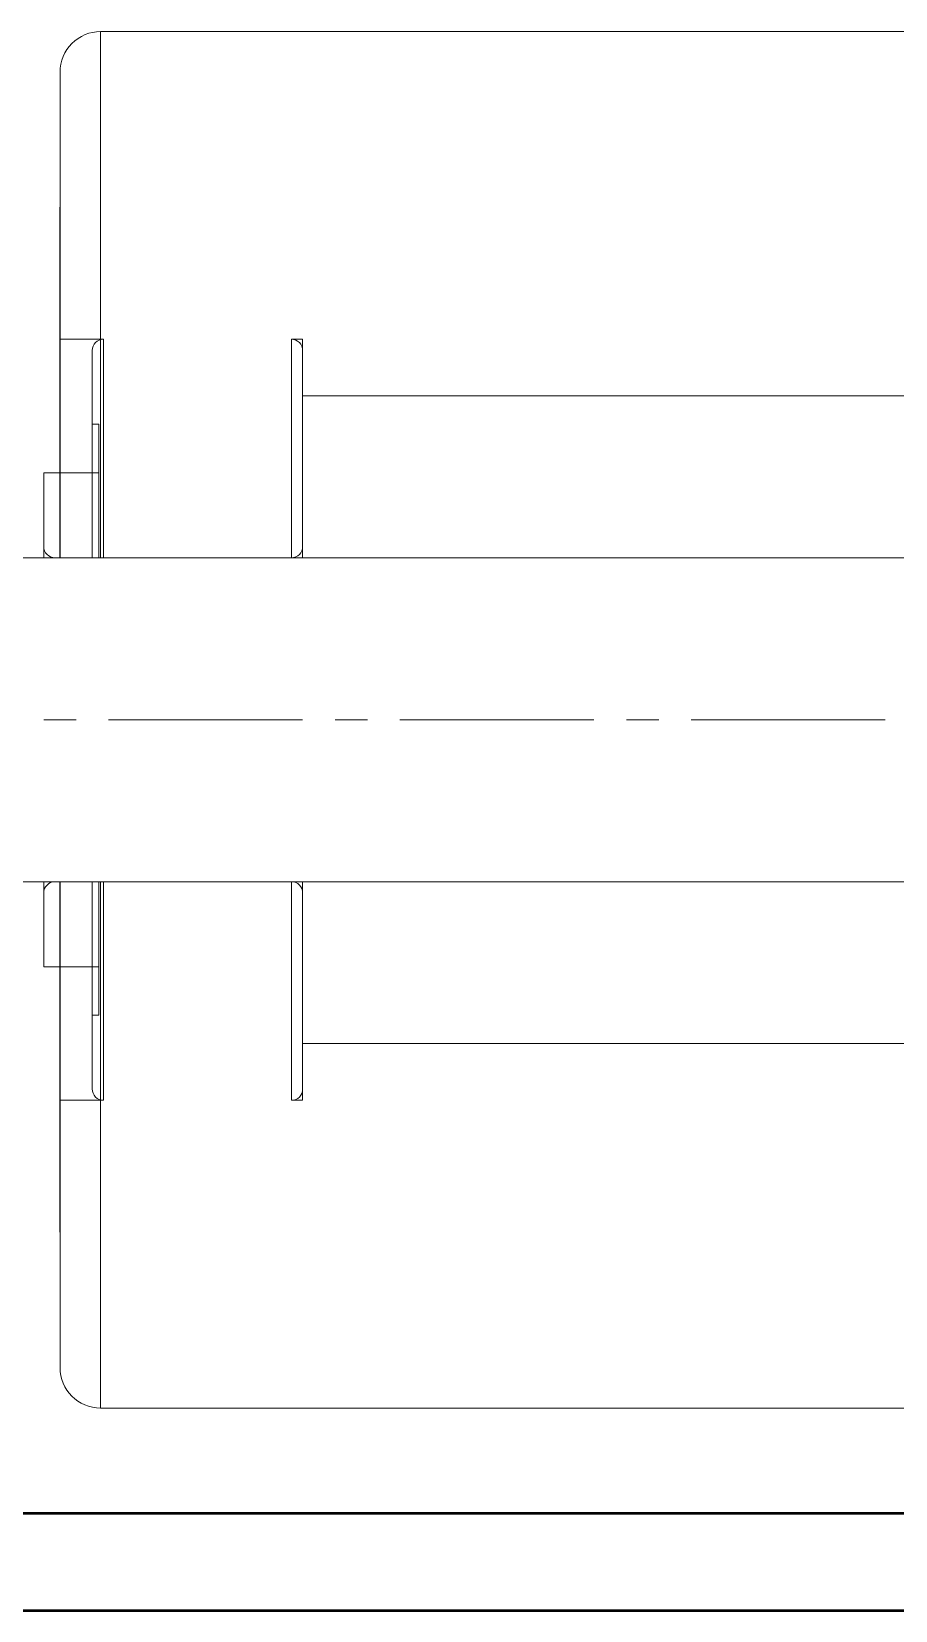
# Model space of a CAD drawing. Header units: millimetres. Extents: x -50460 to 50460, y -35640 to 35640.
# Drawn here: x -33336 to -33282.6, y 25636.9 to 25734.4 of the extents above; entities that cross this region are included whole.
import ezdxf

# ---------------------------------------------------------------- set-up
doc = ezdxf.new("R2010")
doc.units = ezdxf.units.MM
doc.set_wipeout_variables(frame=1)
doc.linetypes.add('点画线', pattern=[18, 12, -2, 2, -2])
for name, color, linetype, lineweight in [('ACADSichtbare Kanten(DIN_Schmid)', 7, 'Continuous', 50), ('EB0', 7, 'Continuous', 15), ('中心线层', 1, '点画线', 18), ('尺寸线层', 4, 'Continuous', 18), ('粗实线层', 7, 'Continuous', 15), ('粗实线层_1', 7, 'Continuous', 15), ('细实线层', 3, 'Continuous', 18)]:
    doc.layers.add(name, color=color, linetype=linetype, lineweight=lineweight)

# ---------------------------------------------------------------- blocks, each defined once
blk = doc.blocks.new('*X1028')
at = {"layer": 'ACADSichtbare Kanten(DIN_Schmid)', "linetype": 'Continuous', "lineweight": 50}
for p, q in [((127.218, -164.589), (297.218, -164.589)), ((127.218, -170.589), (297.218, -170.589))]:
    blk.add_line(p, q, dxfattribs=at)
blk = doc.blocks.new('*X1024')
at = {"layer": '中心线层'}
blk.add_line((-95.286, -178), (-121.286, -178), dxfattribs=at)
at = {"layer": '粗实线层_1'}
blk.add_blockref('*X1028', (-306.218, -62.411), dxfattribs=at)
blk = doc.blocks.new('*X1029')
at = {"layer": '中心线层', "linetype": '点画线', "lineweight": 18}
for p, q in [((-73.6, -42.5), (-77, -42.5)), ((-76, -42.5), (-77, -42.5)), ((-77, -42.5), (-76.3, -42.5)), ((-77, -42.5), (-76.3, -42.5)), ((-73.6, -42.5), (-76, -42.5)), ((-73.3, -42.5), (-76, -42.5)), ((-73.3, -42.5), (-76, -42.5)), ((-75.99, -42.5), (-76, -42.5)), ((-75.99, -42.5), (-76, -42.5)), ((-73.49, -42.5), (-75.99, -42.5)), ((-73.49, -42.5), (-75.99, -42.5)), ((-75.99, -42.5), (-75.99, -42.5)), ((-73.3, -42.5), (-74, -42.5)), ((-73.3, -42.5), (-74, -42.5)), ((-73.6, -42.5), (-74, -42.5)), ((-73.6, -42.5), (-74, -42.5)), ((-3.51, -42.5), (-73.49, -42.5)), ((-3.51, -42.5), (-73.49, -42.5)), ((-61.7, -42.5), (-61, -42.5)), ((-61.7, -42.5), (-61, -42.5)), ((-61, -42.5), (-61.7, -42.5)), ((-61, -42.5), (-61.7, -42.5)), ((-61, -42.5), (-61.7, -42.5)), ((-61, -42.5), (-61.7, -42.5)), ((-16, -42.5), (-61, -42.5)), ((-16, -42.5), (-61, -42.5))]:
    blk.add_line(p, q, dxfattribs=at)
at = {"layer": '粗实线层'}
for p, q in [((-73.49, -42.5), (-73.49, 0)), ((-73.49, 0), (-73.49, -42.5)), ((-3.51, 0), (-73.49, 0)), ((-75.99, -2.5), (-75.99, -42.5)), ((-76, -42.5), (-76, -10.85)), ((-75.99, -10.85), (-76, -10.85)), ((-73.3, -19), (-76, -19)), ((-73.3, -19), (-73.3, -42.5)), ((-61.7, -42.5), (-61.7, -19)), ((-61, -19), (-61.7, -19)), ((-61, -42.5), (-61, -19)), ((-74, -19.7), (-74, -42.5)), ((-61, -22.5), (-61, -42.5)), ((-16, -22.5), (-61, -22.5)), ((-73.6, -24.25), (-74, -24.25)), ((-73.6, -42.5), (-73.6, -24.25)), ((-77, -42.5), (-77, -27.25)), ((-76, -27.25), (-77, -27.25)), ((-73.6, -27.25), (-76, -27.25)), ((-76.3, -32.5), (-76.3, -42.5)), ((-61.7, -32.5), (-76.3, -32.5)), ((-61.7, -32.5), (-61.7, -42.5)), ((-77, -57.75), (-77, -42.5)), ((-76.3, -42.5), (-76.3, -52.5)), ((-61.7, -42.5), (-76.3, -42.5)), ((-61.7, -42.5), (-76.3, -42.5)), ((-76, -74.15), (-76, -42.5)), ((-75.99, -82.5), (-75.99, -42.5)), ((-74, -65.3), (-74, -42.5)), ((-73.6, -42.5), (-73.6, -60.75)), ((-73.49, -42.5), (-73.49, -85)), ((-73.49, -85), (-73.49, -42.5)), ((-73.3, -42.5), (-73.3, -66)), ((-61.7, -42.5), (-61.7, -52.5)), ((-61.7, -66), (-61.7, -42.5)), ((-61, -66), (-61, -42.5)), ((-61, -42.5), (-61, -62.5)), ((-76.3, -52.5), (-61.7, -52.5)), ((-77, -57.75), (-76, -57.75)), ((-76, -57.75), (-73.6, -57.75)), ((-74, -60.75), (-73.6, -60.75)), ((-61, -62.5), (-16, -62.5)), ((-76, -66), (-73.3, -66)), ((-61.7, -66), (-61, -66)), ((-76, -74.15), (-75.99, -74.15)), ((-73.49, -85), (-3.51, -85))]:
    blk.add_line(p, q, dxfattribs=at)
for centre, radius, start, end in [((-73.49, -2.5), 2.5, 90.00002, 180.00062), ((-73.3, -19.7), 0.7, 89.99996, 179.99878), ((-61.7, -19.7), 0.7, 359.99996, 90), ((-76.3, -31.8), 0.7, 180, 270), ((-61.7, -31.8), 0.7, 269.99992, 359.99745), ((-76.3, -53.2), 0.7, 89.99996, 179.99873), ((-61.7, -53.2), 0.7, 0.00004, 90), ((-73.3, -65.3), 0.7, 179.99994, 270), ((-61.7, -65.3), 0.7, 269.99992, 359.99753), ((-73.49, -82.5), 2.5, 180, 270)]:
    blk.add_arc(centre, radius, start, end, dxfattribs=at)
blk = doc.blocks.new('*X1031')
at = {"layer": 'EB0'}
for p, q in [((0, 10), (-138.5, 10)), ((0, -10), (-138.5, -10))]:
    blk.add_line(p, q, dxfattribs=at)
at = {"layer": '中心线层', "linetype": '点画线', "lineweight": 18}
blk.add_line((15.5, 0), (-143, 0), dxfattribs=at)
blk = doc.blocks.new('*X947')
at = {"layer": '粗实线层_1'}
for name, p in [('*X1024', (984, 238)), ('*X1029', (961.5, 102.5))]:
    blk.add_blockref(name, p, dxfattribs=at)
blk.add_wipeout([(835, 60), (835, 68.5), (835, 68.5), (836.5, 70), (836.5, 70), (881, 70), (881, 70), (893.5, 70), (893.5, 70), (975, 70), (975, 70), (975, 77.321), (975, 77.321), (986.223, 77.321), (987.5, 72.99), (987.499, 73.143), (987.494, 73.295), (987.487, 73.448), (987.477, 73.6), (987.464, 73.752), (987.448, 73.904), (987.429, 74.055), (987.407, 74.206), (987.382, 74.357), (987.355, 74.507), (987.324, 74.656), (987.291, 74.805), (987.255, 74.953), (987.216, 75.101), (987.174, 75.248), (987.129, 75.394), (987.082, 75.539), (987.032, 75.683), (986.979, 75.826), (986.924, 75.968), (986.865, 76.109), (986.804, 76.249), (986.741, 76.387), (986.674, 76.525), (986.606, 76.661), (986.534, 76.796), (986.46, 76.929), (986.383, 77.061), (986.304, 77.192), (986.223, 77.321), (987.5, 72.99), (987.5, 60), (987.5, 60), (987.5, 47.01), (986.223, 42.679), (986.304, 42.808), (986.383, 42.939), (986.46, 43.071), (986.534, 43.204), (986.606, 43.339), (986.674, 43.475), (986.741, 43.613), (986.804, 43.751), (986.865, 43.891), (986.924, 44.032), (986.979, 44.174), (987.032, 44.317), (987.082, 44.461), (987.129, 44.606), (987.174, 44.752), (987.216, 44.899), (987.255, 45.047), (987.291, 45.195), (987.324, 45.344), (987.355, 45.493), (987.382, 45.643), (987.407, 45.794), (987.429, 45.945), (987.448, 46.096), (987.464, 46.248), (987.477, 46.4), (987.487, 46.552), (987.494, 46.705), (987.499, 46.857), (987.5, 47.01), (986.223, 42.679), (975, 42.679), (975, 42.679), (975, 50), (975, 50), (893.5, 50), (893.5, 50), (881, 50), (881, 50), (836.5, 50), (836.5, 50), (835, 51.5), (835, 51.5)]).dxf.layer = '粗实线层_1'
blk.add_blockref('*X1031', (975, 60), dxfattribs=at)
blk = doc.blocks.new('*X805')
at = {"layer": '细实线层'}
blk.add_blockref('*X947', (-1515, 4855), dxfattribs=at)

msp = doc.modelspace()

# ---------------------------------------------------------------- block references
at = {"layer": '尺寸线层'}
msp.add_blockref('*X805', (-32704.742, 20776.945), dxfattribs=at)

doc.saveas('drawing.dxf')
